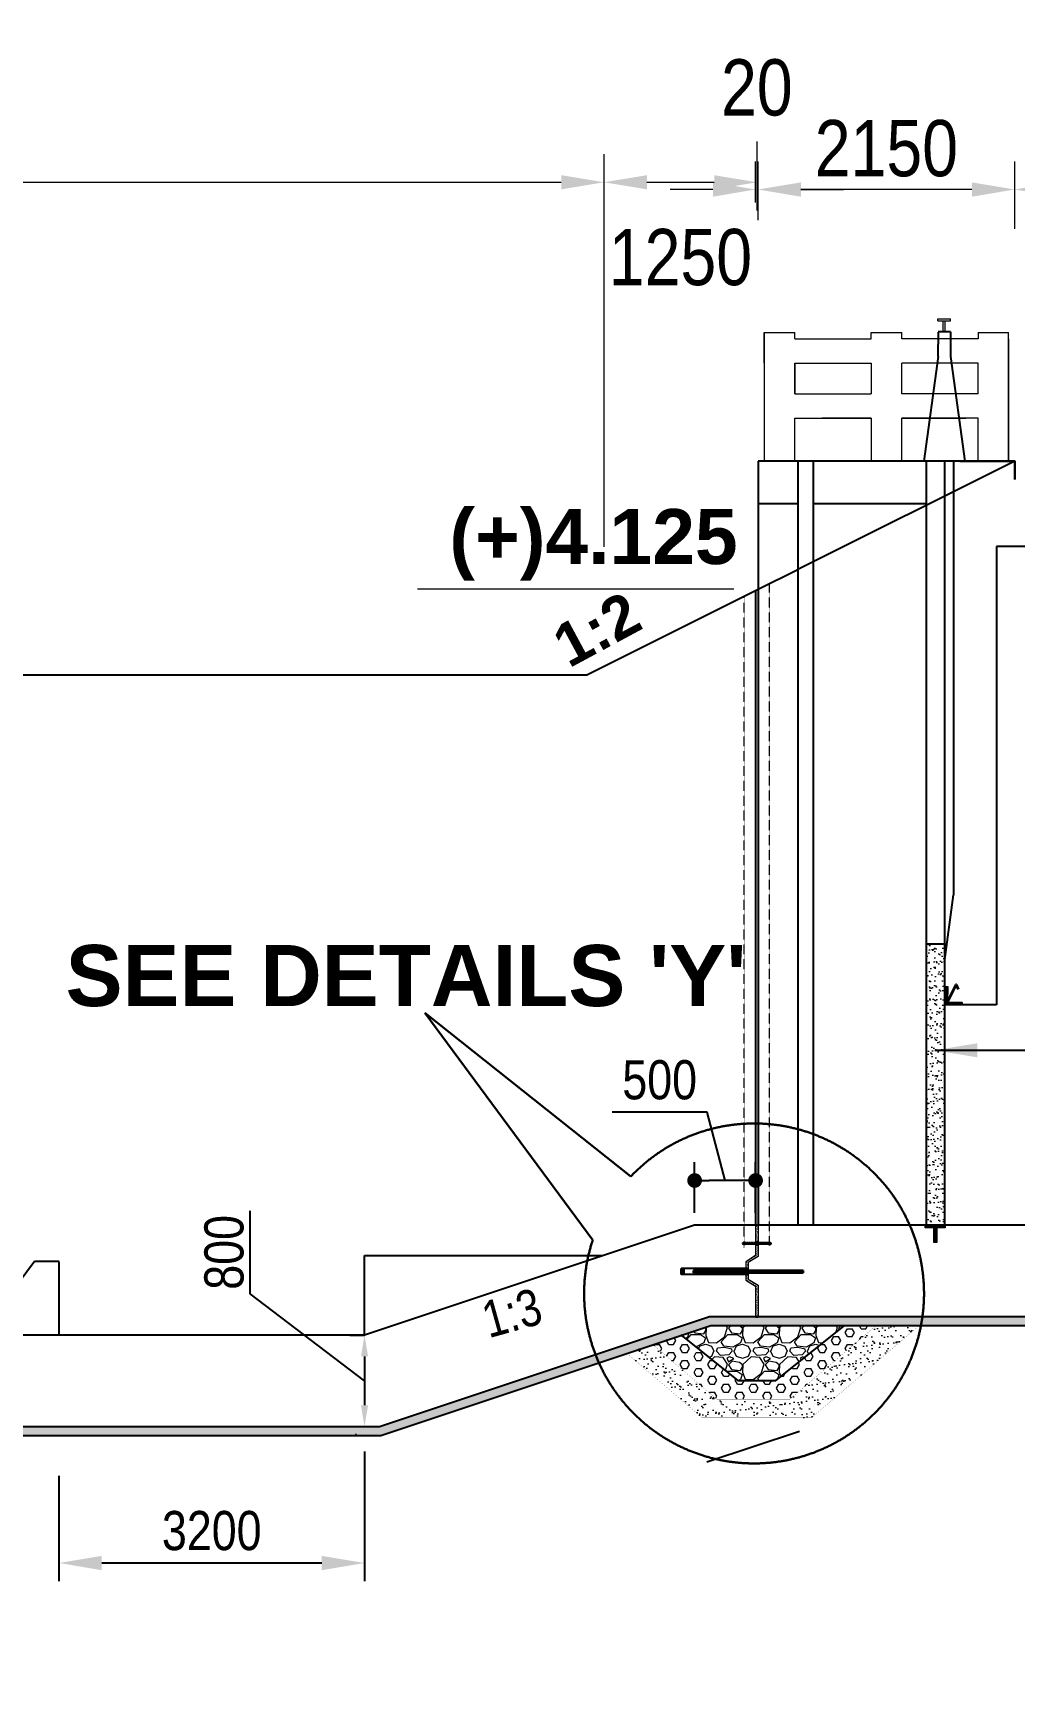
# Model space of a CAD drawing. Extents: x -119161 to 3778985, y -718511 to -30958.
# Drawn here: x 2838105 to 2846135, y -684188 to -670588 of the extents above; entities that cross this region are included whole.
import ezdxf

# ---------------------------------------------------------------- set-up
doc = ezdxf.new("R2010")
doc.units = 0
doc.header["$MEASUREMENT"] = 0
for name, pattern in [('DASHED', [0.75, 0.5, -0.25]), ('DASHED2', [9.525, 6.35, -3.175]), ('DASHEDX2', [38.1, 25.4, -12.7]), ('HIDDEN', [0.375, 0.25, -0.125])]:
    doc.linetypes.add(name, pattern=pattern)
doc.layers.get('0').update_dxf_attribs({"linetype": 'CONTINUOUS'})
doc.layers.get('DEFPOINTS').update_dxf_attribs({"linetype": 'CONTINUOUS'})
for name, color, linetype, lineweight in [('Dim', 7, 'CONTINUOUS', 9), ('Dimension', 8, 'CONTINUOUS', 18), ('Grid Line_Outer', 7, 'CONTINUOUS', 5), ('HATCH', 252, 'CONTINUOUS', 5), ('line2', 3, 'CONTINUOUS', 30), ('Railing', 8, 'CONTINUOUS', 0)]:
    doc.layers.add(name, color=color, linetype=linetype, lineweight=lineweight)
for name, color, linetype in [('DOTTED', 240, 'DASHED2'), ('LINE', 7, 'CONTINUOUS'), ('TEXT', 10, 'CONTINUOUS')]:
    doc.layers.add(name, color=color, linetype=linetype)
doc.styles.add('1-2', font='arial.ttf')
doc.styles.add('ARIAL', font='ARIALN.TTF')
doc.styles.add('DIM', font='isocp3.shx')
doc.styles.add('dimText', font='ARIALN.TTF')
doc.styles.add('text', font='ARIALN.TTF', dxfattribs={"height": 1.6})
doc.dimstyles.new('dim_150', dxfattribs={"dimtxt": 300, "dimasz": 300, "dimexe": 300, "dimexo": 100, "dimgap": 100, "dimtad": 1, "dimdec": 0, "dimzin": 0, "dimdsep": 46, "dimtxsty": 'DIM', "dimcen": 150, "dimclrd": 5, "dimclre": 5, "dimclrt": 7, "dimadec": 0, "dimazin": 0, "dimtfac": 1, "dimtdec": 0, "dimtmove": 0, "dimatfit": 3, "dimfxl": 20, "dimtolj": 1, "dimtzin": 0, "dimarcsym": 0})
doc.dimstyles.new('dim_230', dxfattribs={"dimtxt": 460, "dimasz": 460, "dimexe": 230, "dimexo": 100, "dimgap": 100, "dimtad": 1, "dimdec": 0, "dimzin": 0, "dimdsep": 46, "dimtxsty": 'dimText', "dimcen": 0.09, "dimclrd": 256, "dimclre": 256, "dimclrt": 7, "dimadec": 0, "dimazin": 0, "dimtfac": 1, "dimtdec": 0, "dimtofl": 0, "dimtmove": 0, "dimatfit": 3, "dimfxl": 1, "dimtolj": 1, "dimtzin": 0, "dimlwd": -1, "dimlwe": -1, "dimarcsym": 0})
pattern_1 = [(37.5, (2491479.0656, -699913.704), (-0.31496679, 9.63411885), [0, -7.6, 0, -8.5, 0, -8.125]), (7.5, (2491479.066, -699913.704), (8.84888353, 14.11073033), [0, -4.1, 0, -6.85, 0, -2.625]), (327.5, (2491472.9156, -699913.704), (15.5707093, 0.02829527), [0, -2.5, 0, -9, 0, -11.75]), (317.5, (2491472.916, -699913.704), (15.030633, 4.3883778), [0, -1.25, 0, -5.9, 0, -6.75])]

# ---------------------------------------------------------------- blocks, each defined once
blk = doc.blocks.new('*D1449')
at = {"layer": 'DEFPOINTS', "color": 0, "lineweight": -2, "ltscale": 500}
for p in [(2840694, -681237), (2840815, -681987), (2840815, -681987)]:
    blk.add_point(p, dxfattribs=at)
at = {"layer": 'Dim', "color": 5, "lineweight": -2, "ltscale": 500}
for p, q in [((2839880, -680901), (2839880, -680222)), ((2840815, -681612), (2839880, -680901)), ((2840694, -681237), (2840815, -681237)), ((2840815, -681412), (2840815, -681812))]:
    blk.add_line(p, q, dxfattribs=at)
for points in [[(2840786, -681412), (2840844, -681412), (2840815, -681237)], [(2840786, -681812), (2840844, -681812), (2840815, -681987)]]:
    blk.add_solid(points, dxfattribs=at)
at = {"layer": 'Dim', "color": 7, "ltscale": 500, "insert": (2839667, -680561), "char_height": 320, "attachment_point": 5, "rotation": 90, "style": 'ARIAL'}
blk.add_mtext('\\A1;800', dxfattribs=at)
blk = doc.blocks.new('*D1464')
at = {"layer": 'DEFPOINTS', "color": 0, "lineweight": -2, "ltscale": 500}
for p in [(2844035, -671866), (2844035, -672218), (2846135, -672289)]:
    blk.add_point(p, dxfattribs=at)
at = {"layer": 'Dim', "ltscale": 500}
for p, q in [((2844035, -672118), (2844035, -671636)), ((2846135, -672189), (2846135, -671636)), ((2845785, -671866), (2844385, -671866))]:
    blk.add_line(p, q, dxfattribs=at)
at = {"layer": 'Dim', "lineweight": -2, "ltscale": 500}
for points in [[(2844385, -671808), (2844385, -671925), (2844035, -671866)], [(2845785, -671808), (2845785, -671925), (2846135, -671866)]]:
    blk.add_solid(points, dxfattribs=at)
at = {"layer": 'Dim', "color": 7, "ltscale": 500, "insert": (2845085, -671531), "char_height": 460, "attachment_point": 5, "style": 'dimText'}
blk.add_mtext('\\A1;2150', dxfattribs=at)
blk = doc.blocks.new('*D1465')
at = {"layer": 'DEFPOINTS', "color": 0, "lineweight": -2, "ltscale": 500}
for p in [(2846135, -671866), (2852135, -672139), (2846135, -672289)]:
    blk.add_point(p, dxfattribs=at)
at = {"layer": 'Dim', "ltscale": 500}
for p, q in [((2846135, -672189), (2846135, -671636)), ((2852135, -672039), (2852135, -671636)), ((2851785, -671866), (2846485, -671866))]:
    blk.add_line(p, q, dxfattribs=at)
at = {"layer": 'Dim', "lineweight": -2, "ltscale": 500}
for points in [[(2846485, -671808), (2846485, -671925), (2846135, -671866)], [(2851785, -671808), (2851785, -671925), (2852135, -671866)]]:
    blk.add_solid(points, dxfattribs=at)
at = {"layer": 'Dim', "color": 7, "ltscale": 500, "insert": (2849135, -671531), "char_height": 460, "attachment_point": 5, "style": 'dimText'}
blk.add_mtext('\\A1;6000', dxfattribs=at)
blk = doc.blocks.new('_Dot')
at = {"color": 0, "linetype": 'ByBlock', "lineweight": -2}
blk.add_line((-0.5, 0), (-1, 0), dxfattribs=at)
at = {"color": 0, "linetype": 'ByBlock', "const_width": 0.5}
blk.add_lwpolyline([(-0.25, 0, 1), (0.25, 0, 1)], format="xyb", close=True, dxfattribs=at)
blk = doc.blocks.new('*D1475')
at = {"layer": 'DEFPOINTS', "color": 0, "lineweight": -2, "ltscale": 500}
for p in [(2843516, -679973), (2843516, -680337), (2844015, -680337)]:
    blk.add_point(p, dxfattribs=at)
at = {"layer": 'Dim', "color": 5, "lineweight": -2, "ltscale": 500}
for p, q in [((2843619, -679414), (2842840, -679414)), ((2843765, -679973), (2843619, -679414)), ((2843516, -680237), (2843516, -679823)), ((2844015, -680237), (2844015, -679823)), ((2843895, -679973), (2843636, -679973))]:
    blk.add_line(p, q, dxfattribs=at)
at = {"layer": 'Dim', "color": 5, "lineweight": -2, "ltscale": 500, "xscale": 120, "yscale": 120, "zscale": 120, "rotation": 180}
blk.add_blockref('_Dot', (2843516, -679973), dxfattribs=at)
at = {"layer": 'Dim', "color": 5, "lineweight": -2, "ltscale": 500, "xscale": 120, "yscale": 120, "zscale": 120}
blk.add_blockref('_Dot', (2844015, -679973), dxfattribs=at)
at = {"layer": 'Dim', "color": 7, "ltscale": 500, "insert": (2843230, -679151), "char_height": 320, "attachment_point": 5, "style": 'ARIAL'}
blk.add_mtext('\\A1;500', dxfattribs=at)
blk = doc.blocks.new('*D1485')
at = {"layer": 'DEFPOINTS', "color": 0, "lineweight": -2, "ltscale": 500}
for p in [(2844035, -671866), (2844015, -672072), (2844035, -672072)]:
    blk.add_point(p, dxfattribs=at)
at = {"layer": 'Dim', "ltscale": 500}
for p, q in [((2844015, -671972), (2844015, -671636)), ((2844035, -671972), (2844035, -671636)), ((2843665, -671866), (2843315, -671866)), ((2844385, -671866), (2844735, -671866))]:
    blk.add_line(p, q, dxfattribs=at)
at = {"layer": 'Dim', "lineweight": -2, "ltscale": 500}
for points in [[(2843665, -671808), (2843665, -671925), (2844015, -671866)], [(2844385, -671808), (2844385, -671925), (2844035, -671866)]]:
    blk.add_solid(points, dxfattribs=at)
at = {"layer": 'Dim', "color": 7, "ltscale": 500, "insert": (2844025, -671034), "char_height": 460, "attachment_point": 5, "style": 'dimText'}
blk.add_mtext('\\A1;20', dxfattribs=at)
blk = doc.blocks.new('Ralling 02')
at = {"layer": 'Railing', "ltscale": 500}
for p, q in [((-1750, 0), (-1750, 1050)), ((-1750, 1000), (-1750, 0)), ((-1500, 1050), (-1500, 1000)), ((-875, 1000), (-875, 1050)), ((-625, 1000), (-625, 1050)), ((0, 1000), (0, 1050)), ((0, 1000), (0, 1050)), ((250, 800), (250, 1050)), ((250, 1050), (250, 0)), ((-1500, 800), (-875, 800)), ((-1500, 550), (-1500, 800)), ((-875, 550), (-875, 800)), ((0, 800), (-625, 800)), ((0, 550), (0, 800)), ((-1500, 0), (-1500, 350)), ((-875, 0), (-875, 350)), ((0, 0), (0, 350))]:
    blk.add_line(p, q, dxfattribs=at)
for points in [[(-1500, 1050), (-1750, 1050)], [(-1500, 1000), (-875, 1000)], [(-625, 1050), (-875, 1050)], [(0, 1000), (-625, 1000)], [(250, 1050), (0, 1050)], [(-625, 800), (-625, 550)], [(0, 800), (0, 800), (0, 550)], [(-1500, 550), (-875, 550)], [(0, 550), (-625, 550)], [(-1500, 350), (-875, 350)], [(-875, 350), (-1400, 350)], [(-625, 350), (-225, 350)], [(0, 350), (-625, 350)], [(-625, 350), (-625, 0)]]:
    blk.add_lwpolyline(points, dxfattribs=at)
blk.add_lwpolyline([(-625, 1000), (-625, 1000)], close=True, dxfattribs=at)
blk = doc.blocks.new('KK')
at = {"layer": 'LINE', "lineweight": 15}
for p, q in [((-286, 1162), (-184, 1162)), ((-286, 1148), (-286, 1162)), ((-286, 1148), (-184, 1148)), ((-242, 1056), (-242, 1148)), ((-226, 1056), (-226, 1148)), ((-184, 1148), (-184, 1162))]:
    blk.add_line(p, q, dxfattribs=at)
at = {"layer": 'LINE'}
for p, q in [((-182, 1056), (-284, 1056)), ((-284, 1054), (-284, 955)), ((-284, 856), (-284, 953)), ((-182, 1056), (-182, 956)), ((-182, 956), (-182, 856)), ((-284, 856), (-400, 0)), ((-182, 856), (-66, 0))]:
    blk.add_line(p, q, dxfattribs=at)
blk = doc.blocks.new('huk')
at = {"layer": 'Dim'}
h = blk.add_hatch(dxfattribs=at)
h.set_pattern_fill('ANSI31', color=15)
h.set_pattern_definition([(45, (-358365.36117, -19477.47705), (-0.08838834765, 0.08838834765), [])])
h.paths.add_polyline_path([(13, 3, 0.75964), (-13, 3), (-94, 3, 4.674984), (-94, -6), (-12, -6, 0.637498), (12, -6), (94, -6, 4.674984), (94, 3)])
h.paths.add_polyline_path([(-6, 0, -1), (6, 0, -1)], flags=16)
at = {"layer": 'DOTTED', "color": 8}
for points in [[(-94, 3), (-13, 3)], [(13, 3), (94, 3)], [(-94, -6), (-12, -6)], [(12, -6), (94, -6)]]:
    blk.add_lwpolyline(points, dxfattribs=at)
blk.add_circle((0, 0), 6.04, dxfattribs=at)
for centre, radius, start, end in [((-104, -1), 11, 24.1477, 335.8523), ((0, 0), 13, 15.5565, 164.4435), ((104, -1), 11, 204.1477, 155.8523), ((0, 0), 13, 204.9652, 335.0348)]:
    blk.add_arc(centre, radius, start, end, dxfattribs=at)
blk = doc.blocks.new('*D1525')
at = {"layer": 'DEFPOINTS', "color": 0, "lineweight": -2, "ltscale": 500}
for p in [(2840815, -682090), (2838315, -682290), (2840815, -683102)]:
    blk.add_point(p, dxfattribs=at)
at = {"layer": 'Dim', "color": 5, "lineweight": -2, "ltscale": 500}
for p, q in [((2840815, -682190), (2840815, -683252)), ((2838315, -682390), (2838315, -683252)), ((2838665, -683102), (2840465, -683102))]:
    blk.add_line(p, q, dxfattribs=at)
for points in [[(2838665, -683044), (2838665, -683161), (2838315, -683102)], [(2840465, -683044), (2840465, -683161), (2840815, -683102)]]:
    blk.add_solid(points, dxfattribs=at)
at = {"layer": 'Dim', "color": 7, "ltscale": 500, "insert": (2839565, -682839), "char_height": 320, "attachment_point": 5, "style": 'ARIAL'}
blk.add_mtext('\\A1;3200', dxfattribs=at)
blk = doc.blocks.new('*D1532')
at = {"layer": 'DEFPOINTS', "color": 0, "lineweight": -2, "ltscale": 500}
for p in [(2827425, -670588), (2842775, -671807), (2842775, -674889)]:
    blk.add_point(p, dxfattribs=at)
at = {"layer": 'Dim', "ltscale": 500}
for p, q in [((2827425, -670688), (2827425, -672037)), ((2842775, -674789), (2842775, -671577)), ((2827775, -671807), (2842425, -671807))]:
    blk.add_line(p, q, dxfattribs=at)
at = {"layer": 'Dim', "lineweight": -2, "ltscale": 500}
for points in [[(2827775, -671749), (2827775, -671865), (2827425, -671807)], [(2842425, -671749), (2842425, -671865), (2842775, -671807)]]:
    blk.add_solid(points, dxfattribs=at)
at = {"layer": 'Dim', "color": 7, "ltscale": 500, "insert": (2835100, -671472), "char_height": 460, "attachment_point": 5, "style": 'dimText'}
blk.add_mtext('\\A1;15350', dxfattribs=at)
blk = doc.blocks.new('*D1533')
at = {"layer": 'DEFPOINTS', "color": 0, "lineweight": -2, "ltscale": 500}
for p in [(2844026, -671374), (2844026, -671807), (2842775, -674889)]:
    blk.add_point(p, dxfattribs=at)
at = {"layer": 'Dim', "ltscale": 500}
for p, q in [((2844026, -671474), (2844026, -672037)), ((2842775, -674789), (2842775, -671577)), ((2843125, -671807), (2843676, -671807))]:
    blk.add_line(p, q, dxfattribs=at)
at = {"layer": 'Dim', "lineweight": -2, "ltscale": 500}
for points in [[(2843125, -671749), (2843125, -671865), (2842775, -671807)], [(2843676, -671749), (2843676, -671865), (2844026, -671807)]]:
    blk.add_solid(points, dxfattribs=at)
at = {"layer": 'Dim', "color": 7, "ltscale": 500, "insert": (2843400, -672422), "char_height": 460, "attachment_point": 5, "style": 'dimText'}
blk.add_mtext('\\A1;1250', dxfattribs=at)

msp = doc.modelspace()

# ---------------------------------------------------------------- hatches: boundary and pattern name
at = {"layer": 'Dim', "ltscale": 50}
h = msp.add_hatch(dxfattribs=at)
h.set_pattern_fill('AR-SAND', color=2, scale=40)
h.set_pattern_definition([(37.5, (15864.01, 50300.145), (-2.5197343, 77.0729508), [0, -60.8, 0, -68, 0, -65]), (7.5, (15864.01, 50300.15), (70.7910682, 112.8858426), [0, -32.8, 0, -54.8, 0, -21]), (327.5, (15814.81, 50300.145), (124.5656745, 0.2263621), [0, -20, 0, -72, 0, -94]), (317.5, (15814.81, 50300.15), (120.245064, 35.1070226), [0, -10, 0, -47.2, 0, -54])])
h.paths.add_polyline_path([(2845410.4, -680337.2), (2845560.3, -680337.2), (2845560.3, -678037.2), (2845410.4, -678037.2)])
at = {"layer": 'Dim'}
h = msp.add_hatch(dxfattribs=at)
h.set_pattern_fill('AR-SAND', color=8, scale=5)
h.set_pattern_definition(pattern_1)
h.paths.add_polyline_path([(2844035.3, -680337.2), (2844015.3, -680337.2), (2844015.3, -680587.2), (2843935.3, -680637.2), (2843935.3, -680681.1), (2843955.3, -680681.1), (2843955.3, -680644.3), (2844035.3, -680594.3)])
h = msp.add_hatch(color=15, dxfattribs=at)
h.dxf.hatch_style = 1
h.paths.add_polyline_path([(2843430.8, -680693.3), (2843405.3, -680693.3), (2843405.4, -680743.3), (2843430.9, -680743.3)])
h = msp.add_hatch(color=15, dxfattribs=at)
h.dxf.hatch_style = 1
h.paths.add_polyline_path([(2844405.1, -680708.1), (2844405.1, -680728.1), (2843505.7, -680728.1), (2843505.7, -680708.1)])
h = msp.add_hatch(dxfattribs=at)
h.set_pattern_fill('AR-SAND', color=8, scale=5)
h.set_pattern_definition(pattern_1)
h.paths.add_polyline_path([(2844015.3, -681087.2), (2844035.3, -681087.2), (2844035.3, -680830.1), (2843955.3, -680780.1), (2843955.3, -680743.3), (2843935.3, -680743.3), (2843935.3, -680787.2), (2844015.3, -680837.2)])
h = msp.add_hatch(dxfattribs=at)
h.set_pattern_fill('AR-CONC', color=8, scale=20)
h.set_pattern_definition([(50, (2500404.73, -824934.96), (143.452037, -12.550427), [15, -165]), (355, (2500404.73, -824934.96), (-27.750267, 150.438427), [12, -132]), (100.451444, (2500416.69, -824936.01), (115.70177, 137.888), [12.74804, -140.22842]), (46.1842, (2500404.73, -824894.96), (213.44827, -33.10386), [22.5, -247.5]), (96.635635, (2500422.52, -824897.72), (186.93239, 194.82372), [19.12207, -210.34275]), (351.184164, (2500404.73, -824894.96), (186.93239, 194.82372), [18, -198]), (21, (2500424.73, -824904.96), (119.38141, -80.523778), [15, -165]), (326, (2500424.73, -824904.96), (48.663066, 145.03001), [12, -132]), (71.451445, (2500434.68, -824911.67), (168.044475, 64.50623), [12.74804, -140.22842]), (37.5, (2500404.73, -824934.96), (2.431971, 66.578771), [0, -130.4, 0, -134, 0, -132.5]), (7.5, (2500404.73, -824934.96), (52.613907, 78.882342), [0, -76.4, 0, -127.4, 0, -50.5]), (327.5, (2500360.13, -824934.96), (106.764487, -4.510974), [0, -50, 0, -156, 0, -207]), (317.5, (2500340.13, -824934.96), (116.637234, 20.020996), [0, -65, 0, -103.6, 0, -147])])
h.paths.add_polyline_path([(2871205.8, -682287.8), (2870715.6, -682287.6), (2870715.6, -682362.6), (2871205.8, -682362.8)])
h.paths.add_polyline_path([(2829305.6, -682348), (2828815.6, -682348), (2828815.6, -682423), (2829305.6, -682423)])
h.paths.add_polyline_path([(2852335.1, -681087.2), (2846135.3, -681087.2), (2844485.3, -681087), (2843637.7, -681087), (2841754.3, -681714.8), (2840937, -681987.2), (2830315.6, -681987.2), (2829915.6, -682348), (2829425.6, -682348), (2829425.6, -682423), (2829944.4, -682423), (2830344.4, -682062.2), (2840949.1, -682062.2), (2841785.6, -681783.4), (2843649.3, -681162), (2844485.3, -681162), (2846135.3, -681162.2), (2852304.1, -681162.2), (2852454.1, -681312.2), (2853485.3, -681312.2), (2854322, -681312.2), (2856224.4, -681946.6), (2856583.5, -682062.2), (2861957.8, -682062.2), (2869724.1, -682062.4), (2870084.1, -682362.6), (2870595.6, -682362.5), (2870595.6, -682287.5), (2870111.5, -682287.6), (2869751.3, -681987.4), (2861957.8, -681987.2), (2856583.5, -681987.2), (2856216.5, -681864.9), (2854333.5, -681237.2), (2853485.3, -681237.2), (2852485.1, -681237.2)])
at = {"layer": 'Grid Line_Outer', "ltscale": 2}
h = msp.add_hatch(dxfattribs=at)
h.set_pattern_fill('ANSI31', color=1)
h.set_pattern_definition([(45, (2388213.59087, -643817.83428), (-0.08838834765, 0.08838834765), [])])
h.paths.add_polyline_path([(2845708.3, -678537.2), (2845706.3, -678513.4), (2845584.7, -678513.4), (2845586.7, -678386), (2845560.3, -678386), (2845560.3, -678537.2)])
h = msp.add_hatch(dxfattribs=at)
h.set_pattern_fill('ANSI31', color=1, scale=0.6)
h.set_pattern_definition([(45, (2571118.97934, -658426.231904), (-0.05303300859, 0.05303300859), [])])
h.paths.add_polyline_path([(2845497.2, -680359.8), (2845473.4, -680359.8), (2845473.4, -680479.1), (2845497.2, -680479.1)])
h.paths.add_polyline_path([(2845566.3, -680337.9), (2845403.6, -680337.9), (2845403.6, -680359.8), (2845566.3, -680359.8)])
at = {"layer": 'HATCH', "ltscale": 50}
h = msp.add_hatch(dxfattribs=at)
h.set_pattern_fill('AR-SAND', color=2, scale=50)
h.set_pattern_definition([(37.5, (2474408.09, -711980.95), (-3.149668, 96.341188), [0, -76, 0, -85, 0, -81.25]), (7.5, (2474408.1, -711980.95), (88.488835, 141.107303), [0, -41, 0, -68.5, 0, -26.25]), (327.5, (2474346.59, -711980.95), (155.707093, 0.282953), [0, -25, 0, -90, 0, -117.5]), (317.5, (2474346.6, -711980.95), (150.30633, 43.88378), [0, -12.5, 0, -59, 0, -67.5])])
h.paths.add_polyline_path([(2845351, -681162.1), (2845050.3, -681161.5), (2844997.7, -681161.4), (2844296.3, -681761.9), (2843696.6, -681761.9), (2843170.4, -681311.3), (2842954, -681379.9), (2843575.3, -681911.9), (2844475.3, -681911.9)])
h = msp.add_hatch(dxfattribs=at)
h.set_pattern_fill('HEX', color=5, scale=300)
h.set_pattern_definition([(0, (2500404.73, -782770.04), (0, 64.951905), [37.5, -75]), (120, (2500404.73, -782770.04), (-56.25, -32.475953), [37.5, -75]), (60, (2500442.23, -782770.04), (-56.25, 32.475953), [37.5, -75])])
h.paths.add_polyline_path([(2843696.6, -681761.9), (2844296.3, -681761.9), (2844997.7, -681161.4), (2844738.2, -681161.4), (2844175.3, -681611.9), (2843875.3, -681611.9), (2843406.3, -681236.5), (2843170.4, -681311.3)])
h = msp.add_hatch(dxfattribs=at)
h.set_pattern_fill('GRAVEL', color=16, scale=300)
h.set_pattern_definition([(228.0127875, (2500620.732, -782470.04), (-2400, -2700), [40.3608, -3995.72641]), (184.9697407, (2500593.732, -782500.041), (3600, 300), [69.2604, -6856.77743]), (132.510447, (2500524.732, -782506.04), (3000, -3300), [48.8364, -4834.80978]), (267.273689, (2500407.732, -782581.041), (300, 6000), [63.0714, -6244.06741]), (292.833654, (2500404.732, -782644.041), (-1500, 3600), [61.8465, -6122.81194]), (357.273689, (2500428.732, -782701.041), (-6000, 300), [63.0714, -6244.06741]), (37.6942405, (2500491.732, -782704.041), (-3900, -3000), [83.4087, -8257.45456]), (72.2553284, (2500557.732, -782653.041), (2100, 6600), [78.7464, -7795.89645]), (121.4295656, (2500581.732, -782578.041), (-2400, 3900), [63.285, -6265.22193]), (175.236358, (2500548.732, -782524.04), (3300, -300), [72.2496, -3540.22877]), (222.3974378, (2500476.732, -782518.041), (-3600, -3300), [93.4344, -9250.0125]), (138.814075, (2500704.732, -782584.04), (-2100, 1800), [31.8903, -3157.15344]), (171.4692344, (2500680.732, -782563.041), (3900, -600), [60.6711, -6006.45342]), (225, (2500620.73, -782554.04), (-3e-14, -300), [42.4263, -381.83777]), (203.19859, (2500599.732, -782518.04), (1500, 600), [22.8474, -2261.88453]), (291.80141, (2500578.73, -782527.04), (-300, 900), [32.3109, -1583.23854]), (30.963757, (2500590.73, -782557.04), (900, 600), [52.4787, -1696.80687]), (161.56505, (2500635.73, -782530.04), (600, -300), [37.9473, -910.736]), (16.3895403, (2500404.732, -782527.041), (3000, 900), [53.16, -5262.85354]), (70.346176, (2500455.732, -782512.04), (-1200, -3300), [44.5983, -4415.22232]), (293.19859, (2500635.732, -782470.04), (-600, 1500), [45.6945, -2239.03743]), (343.6104597, (2500653.732, -782512.041), (-3000, 900), [53.16, -5262.85354]), (339.443955, (2500404.732, -782713.04), (-1500, 600), [51.264, -2511.93712]), (294.7751406, (2500452.732, -782731.04), (-1500, 3300), [42.9534, -4252.39292]), (66.80141, (2500638.732, -782770.04), (600, 1500), [45.6945, -2239.03743]), (17.3540246, (2500656.732, -782728.04), (-3900, -1200), [50.2893, -4978.62708]), (69.443955, (2500491.732, -782770.04), (-600, -1500), [25.632, -2537.56912]), (101.309932, (2500620.73, -782770.04), (-300, 1200), [15.297, -1514.40885]), (165.963757, (2500617.73, -782755.04), (900, -300), [61.8465, -1175.0852]), (186.009006, (2500557.732, -782740.041), (3000, 300), [57.315, -5674.17695]), (303.690068, (2500590.73, -782584.04), (-300, 600), [43.2666, -1038.39878]), (353.1572266, (2500614.732, -782620.041), (5100, -600), [75.5382, -7478.26879]), (60.945396, (2500689.732, -782629.04), (-1200, -2100), [30.8868, -3057.80224]), (90, (2500704.73, -782602.04), (-300, 300), [18, -282]), (120.256437, (2500551.732, -782731.04), (1200, -2100), [41.6772, -4126.056]), (48.0127875, (2500530.732, -782695.04), (2400, 2700), [80.7216, -3955.36561]), (0, (2500584.73, -782635.04), (300, 300), [78, -222]), (325.3048465, (2500662.732, -782635.04), (3000, -2100), [47.4342, -4695.9823]), (254.054604, (2500701.73, -782662.04), (-300, -1200), [43.6806, -2140.35237]), (207.6459754, (2500689.732, -782704.041), (-5700, -3000), [71.1195, -7040.84225]), (175.4260787, (2500626.732, -782737.041), (-3900, 300), [75.2397, -7448.72202])])
h.paths.add_polyline_path([(2843875.3, -681611.9), (2844175.3, -681611.9), (2844738.2, -681161.4), (2843787.3, -681161.4), (2843640.7, -681162.2), (2843406.3, -681236.5)])

# ---------------------------------------------------------------- linework, layer by layer
for p, q in [((2843955.3, -680692.5), (2843405.3, -680693.3)), ((2843955.3, -680743.3), (2843405.4, -680743.3))]:
    msp.add_line(p, q)
for points in [[(2843405.4, -680743.3), (2843405.3, -680693.3)], [(2843430.9, -680743.3), (2843430.8, -680693.3)]]:
    msp.add_lwpolyline(points)
at = {"color": 5}
msp.add_lwpolyline([(2844015.3, -681087), (2844035.3, -681087)], dxfattribs=at)
at = {"layer": 'Dim', "color": 8, "ltscale": 500}
msp.add_line((2843838.1, -675135.3), (2841248.6, -675135.3), dxfattribs=at)
at = {"layer": 'DOTTED', "color": 0, "linetype": 'DASHEDX2', "lineweight": 20, "ltscale": 0.07}
for points in [[(2844129.2, -680503.5), (2844129.2, -675088.9)], [(2843921.2, -680499.1), (2843921.2, -675191.7)]]:
    msp.add_lwpolyline(points, dxfattribs=at)
at = {"layer": 'DOTTED', "color": 8, "linetype": 'ByBlock', "ltscale": 0.5, "const_width": 1}
for points in [[(2845351, -681162.1), (2844475.3, -681911.9), (2843575.3, -681911.9), (2842954, -681379.9)], [(2844996.7, -681162.2), (2844296.3, -681761.9), (2843696.6, -681761.9), (2843170.4, -681311.3)]]:
    msp.add_lwpolyline(points, dxfattribs=at)
at = {"layer": 'DOTTED', "color": 8, "linetype": 'ByBlock', "ltscale": 0.5}
msp.add_lwpolyline([(2844737.1, -681162.2), (2844175.3, -681611.9), (2843875.3, -681611.9), (2843406.3, -681236.5)], dxfattribs=at)
at = {"layer": 'Grid Line_Outer', "color": 1, "ltscale": 2}
msp.add_line((2845658.3, -678537.2), (2845656.3, -678513.4), dxfattribs=at)
at = {"layer": 'Grid Line_Outer', "color": 1, "lineweight": 35, "ltscale": 2}
msp.add_lwpolyline([(2845584.7, -678513.4), (2845657.1, -678368.7), (2845671.6, -678406.6)], dxfattribs=at)
at = {"layer": 'Grid Line_Outer', "color": 1, "ltscale": 2}
msp.add_lwpolyline([(2845658.3, -678537.2), (2845560.3, -678537.2), (2845560.3, -678386), (2845586.7, -678386), (2845584.7, -678513.4), (2845656.3, -678513.4)], dxfattribs=at)
for points in [[(2845403.6, -680337.9), (2845566.3, -680337.9), (2845566.3, -680359.8), (2845403.6, -680359.8)], [(2845497.2, -680479.1), (2845473.4, -680479.1), (2845473.4, -680359.8), (2845497.2, -680359.8)]]:
    msp.add_lwpolyline(points, close=True, dxfattribs=at)
at = {"layer": 'LINE', "ltscale": 500}
for p, q in [((2845635.3, -674087.2), (2844035.3, -674087.2)), ((2844360.3, -674437.2), (2844035.3, -674437.2)), ((2845410.3, -674437.2), (2844485.3, -674437.2)), ((2844035.3, -675135.3), (2844360.3, -674974.7)), ((2842633.7, -675837.2), (2844035.3, -675135.3)), ((2845985.3, -678537.2), (2845560.3, -678537.2)), ((2852585.1, -680337.2), (2844035.3, -680337.2)), ((2838315.3, -680636.8), (2838115.3, -680636.8)), ((2838315.3, -681237.2), (2838315.3, -680637.2)), ((2840815.3, -681237.2), (2840815.3, -680587.2)), ((2840815.3, -680587.2), (2842765.5, -680587.2)), ((2844373.1, -682025.3), (2843615.9, -682277.7)), ((2843615.9, -682277.7), (2843615.9, -682277.7))]:
    msp.add_line(p, q, dxfattribs=at)
for points in [[(2844035.3, -674087.2), (2844035.3, -680337.2)], [(2844360.3, -674087.2), (2844360.3, -680337.2)], [(2844485.3, -674087.2), (2844485.3, -680337.2)], [(2845410.3, -674087.2), (2845410.4, -680337.2)], [(2845560.3, -674087.2), (2845560.3, -680337.2)], [(2846135.3, -674237.2), (2846135.3, -674087.2), (2845635.3, -674087.2), (2845635.3, -674087.2)], [(2845635.3, -674087.2), (2845635.3, -677637.2)], [(2845685.3, -674087.2), (2846135.3, -674087.2)], [(2846135.3, -674087.2), (2846135.3, -674237.2)], [(2845635.3, -674543.4), (2845635.3, -677637.2)], [(2852235.3, -674787.2), (2845985.3, -674787.2)], [(2845985.3, -674787.2), (2845985.3, -678537.2)], [(2845985.3, -674837.2), (2845985.3, -678437.2)], [(2844015.3, -675145.2), (2844015.3, -680337.2)], [(2827425.3, -675837.2), (2842633.7, -675837.2)], [(2845560.3, -678187.2), (2845635.3, -677637.2)], [(2845410.3, -678037.2), (2845560.3, -678037.2)], [(2845560.3, -678187.2), (2845560.3, -678537.2)], [(2844015.3, -680337.2), (2843515.5, -680337.2), (2843065.5, -680487.2)], [(2838115.3, -680636.8), (2837665.3, -681237.2)], [(2870767.8, -682287.6), (2870283.6, -682287.6), (2869923.4, -681987.4), (2863215.8, -681987.2), (2857417.3, -681987.2), (2857082, -681875.4), (2854333.5, -681237.2), (2853485.3, -681237.2), (2853485.3, -681237.2), (2852485.1, -681237.2), (2852335.1, -681087.2), (2846135.3, -681087.2), (2846135.3, -681087.2), (2844485.3, -681087), (2844485.3, -681087), (2843637.7, -681087), (2840937, -681987.2), (2826925.6, -681987.2), (2826525.6, -682348), (2826235.6, -682348)], [(2844560.3, -681087), (2844560.3, -681087)], [(2870767.7, -682362.6), (2870256.5, -682362.6), (2869896.3, -682062.4), (2863215.8, -682062.2), (2857405.1, -682062.2), (2857058.2, -681946.6), (2854321.3, -681312.2), (2853485.3, -681312.2), (2852454.1, -681312.2), (2852304.1, -681162.2), (2846135.3, -681162.2), (2844485.3, -681162), (2843649.9, -681162), (2840949.1, -682062.2), (2826954.4, -682062.2), (2826554.4, -682423), (2826235.6, -682423)], [(2840815.3, -681237.2), (2825625.5, -681237.2)], [(2840748.2, -682050.1), (2840741.7, -682052.3)]]:
    msp.add_lwpolyline(points, dxfattribs=at)
at = {"layer": 'LINE', "color": 2, "linetype": 'DASHED2', "ltscale": 2000000.0}
msp.add_lwpolyline([(2846135.3, -674087.2), (2844360.3, -674974.7)], dxfattribs=at)
at = {"layer": 'LINE', "lineweight": 15}
for points in [[(2844015.3, -680337.2), (2844015.3, -680493)], [(2844035.3, -680337.2), (2844035.3, -680493.3)], [(2844015.3, -680493), (2844015.3, -680587.2), (2843935.3, -680637.2), (2843935.3, -680692.6)], [(2844035.3, -680493.3), (2844035.3, -680594.3), (2843955.3, -680644.3), (2843955.3, -680708.1)], [(2843935.3, -680743.3), (2843935.3, -680787.2), (2844015.3, -680837.2), (2844015.3, -681087)], [(2843955.3, -680728.1), (2843955.3, -680780.1), (2844035.3, -680830.1), (2844035.3, -681087)]]:
    msp.add_lwpolyline(points, dxfattribs=at)
at = {"layer": 'LINE', "color": 5, "linetype": 'DASHED', "ltscale": 800000}
msp.add_lwpolyline([(2843065.5, -680487.2), (2840815.3, -681237.2)], dxfattribs=at)
at = {"layer": 'LINE', "color": 5, "linetype": 'DASHED2', "ltscale": 2000000.0}
msp.add_lwpolyline([(2843921.2, -680519), (2843921.2, -680515.8)], dxfattribs=at)
at = {"layer": 'line2', "color": 2}
msp.add_line((2844405.1, -680728.1), (2844405.1, -680708.1), dxfattribs=at)
at = {"layer": 'line2', "color": 7, "linetype": 'HIDDEN', "ltscale": 2000000.0}
msp.add_lwpolyline([(2842682.3, -680460.4), (2841308.7, -678601.8), (2842993.3, -679940.3)], dxfattribs=at)
at = {"layer": 'line2', "color": 1}
for points in [[(2844015.3, -680337.2), (2844035.3, -680337.2)], [(2844035.3, -680495.4), (2844031.1, -680498.8), (2844025.2, -680500.2), (2844018.9, -680498.5), (2844015.3, -680495.6)]]:
    msp.add_lwpolyline(points, dxfattribs=at)
at = {"layer": 'line2', "color": 2}
for points in [[(2843505.7, -680708.1), (2844405.1, -680708.1)], [(2843505.7, -680708.1), (2843505.7, -680728.1)], [(2843505.7, -680728.1), (2844405.1, -680728.1)]]:
    msp.add_lwpolyline(points, dxfattribs=at)
at = {"layer": 'line2', "color": 7, "linetype": 'HIDDEN', "ltscale": 2000000.0}
msp.add_arc((2844002.4, -680896.9), 1390.4, 161.70424, 136.52866, dxfattribs=at)

# ---------------------------------------------------------------- block references
at = {"color": 8}
msp.add_blockref('KK', (2845792.3, -674087.2), dxfattribs=at)
at = {"layer": 'line2', "color": 1, "xscale": -1}
for name, p in [('Ralling 02', (2844335.3, -674087.2)), ('huk', (2844025.2, -680487.1))]:
    msp.add_blockref(name, p, dxfattribs=at)

# ---------------------------------------------------------------- texts
at = {"layer": 'Dimension', "color": 0, "lineweight": 13, "ltscale": 2, "insert": (2841155.1, -678300), "char_height": 500, "width": 6737.011, "attachment_point": 5, "style": '1-2'}
msp.add_mtext("{\\fArial|b1|i0|c0|p34;\\C6;SEE DETAILS 'Y'}", dxfattribs=at)
at = {"layer": 'TEXT', "ltscale": 500, "style": 'ARIAL'}
msp.add_text('1:3', height=300, rotation=15.54193, dxfattribs=at).set_placement((2841830.6, -681264.4))
at = {"layer": 'TEXT', "color": 2, "insert": (2841509.4, -674480.2, 0), "char_height": 450, "width": 3059.381, "attachment_point": 1, "style": 'text'}
msp.add_mtext('{\\fArial|b1|i0|c0|p34;\\C6;(+)4.125}', dxfattribs=at)
at = {"layer": 'TEXT', "insert": (2842321.6, -675476.7), "char_height": 350, "width": 765.076, "attachment_point": 1, "rotation": 28.3021, "style": 'ARIAL'}
msp.add_mtext('{\\fArial|b1|i0|c0|p34;1:2}', dxfattribs=at)

# ---------------------------------------------------------------- dimensions: what is measured, and where the dimension line sits
at = {"layer": 'Dim', "ltscale": 500}
for base, p1, p2, picture, middle in [((2842775.3, -671806.9), (2827425.3, -670587.9), (2842775.3, -674888.6), '*D1532', (2835100.3, -671472.1)), ((2844025.6, -671806.9), (2842775.3, -674888.6), (2844025.6, -671374.4), '*D1533', (2843400.4, -672421.8))]:
    dim = msp.add_linear_dim(base=base, p1=p1, p2=p2, dimstyle='dim_230', override={"dimasz": 350, "dimsah": 1, "dimtmove": 2}, dxfattribs=at)
    dim.commit()
    dim.dimension.update_dxf_attribs({"geometry": picture, "text_midpoint": middle})
dim = msp.add_linear_dim(base=(2844035.3, -671866.3), p1=(2844015.3, -672071.7), p2=(2844035.3, -672071.7), dimstyle='dim_230', override={"dimasz": 350, "dimsah": 1, "dimtmove": 2}, dxfattribs=at)
dim.commit()
dim.dimension.update_dxf_attribs({"geometry": '*D1485', "text_midpoint": (2844025.3, -671033.7), "dimtype": 160})
for base, p1, p2, text, picture, middle in [((2844035.3, -671866.3), (2846135.3, -672289.4), (2844035.3, -672217.9), '2150', '*D1464', (2845085.3, -671531.4)), ((2846135.3, -671866.3), (2852135.3, -672139.4), (2846135.3, -672289.4), '6000', '*D1465', (2849135.3, -671531.4))]:
    dim = msp.add_linear_dim(base=base, p1=p1, p2=p2, angle=180, text=text, dimstyle='dim_230', override={"dimasz": 350, "dimsah": 1, "dimtmove": 2}, dxfattribs=at)
    dim.commit()
    dim.dimension.update_dxf_attribs({"geometry": picture, "text_midpoint": middle})
dim = msp.add_linear_dim(base=(2843515.5, -679973.2), p1=(2844015.3, -680337.2), p2=(2843515.5, -680337.2), angle=180, dimstyle='dim_150', override={"dimtxt": 320, "dimasz": 120, "dimexe": 150, "dimtxsty": 'ARIAL', "dimblk1": 'Dot', "dimblk2": 'Dot', "dimsah": 1, "dimtmove": 1}, dxfattribs=at)
dim.commit()
dim.dimension.update_dxf_attribs({"geometry": '*D1475', "text_midpoint": (2843519.4, -679413.9), "dimtype": 160})
dim = msp.add_linear_dim(base=(2840815.2, -681987.2), p1=(2840693.5, -681237.2), p2=(2840815.2, -681987.2), angle=90, text='800', dimstyle='dim_150', override={"dimtxt": 320, "dimasz": 175, "dimexe": 0, "dimexo": 0, "dimgap": 50, "dimtxsty": 'ARIAL', "dimsah": 1, "dimtmove": 1}, dxfattribs=at)
dim.commit()
dim.dimension.update_dxf_attribs({"geometry": '*D1449', "text_midpoint": (2839880, -680850.6), "dimtype": 160})
dim = msp.add_linear_dim(base=(2840815.1, -683102.2), p1=(2838315.3, -682290.2), p2=(2840815.1, -682090.3), text='3200', dimstyle='dim_150', override={"dimtxt": 320, "dimasz": 350, "dimexe": 150, "dimtxsty": 'ARIAL', "dimsah": 1, "dimtmove": 1}, dxfattribs=at)
dim.commit()
dim.dimension.update_dxf_attribs({"geometry": '*D1525', "text_midpoint": (2839565.2, -682838.9)})

# ---------------------------------------------------------------- leaders
msp.add_leader([(2845480, -678907.8), (2846304.6, -678907.8), (2846304.6, -684188)], dimstyle='dim_150', override={"dimtxt": 320, "dimasz": 350, "dimexe": 150, "dimtxsty": 'ARIAL', "dimtmove": 1}, dxfattribs=at)

doc.saveas('drawing.dxf')
